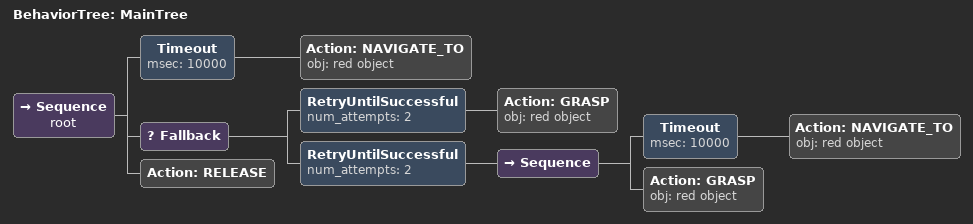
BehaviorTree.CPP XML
<root main_tree_to_execute="MainTree">
  <BehaviorTree ID="MainTree">
    <Sequence name="root">
      <!-- Safety: Timeout for navigation to avoid getting stuck -->
      <Timeout msec="10000">
        <Action ID="NAVIGATE_TO" obj="red object"/>
      </Timeout>
      <!-- Robust grasp: fallback with retry and navigation recovery -->
      <Fallback>
        <!-- First attempt: grasp the red object -->
        <RetryUntilSuccessful num_attempts="2">
          <Action ID="GRASP" obj="red object"/>
        </RetryUntilSuccessful>
        <!-- Retry grasp after re-navigating to object -->
        <RetryUntilSuccessful num_attempts="2">
          <Sequence>
            <!-- Timeout for navigation recovery -->
            <Timeout msec="10000">
              <Action ID="NAVIGATE_TO" obj="red object"/>
            </Timeout>
            <Action ID="GRASP" obj="red object"/>
          </Sequence>
        </RetryUntilSuccessful>
      </Fallback>
      <!-- Release after successful grasp -->
      <Action ID="RELEASE"/>
    </Sequence>
  </BehaviorTree>
</root>
